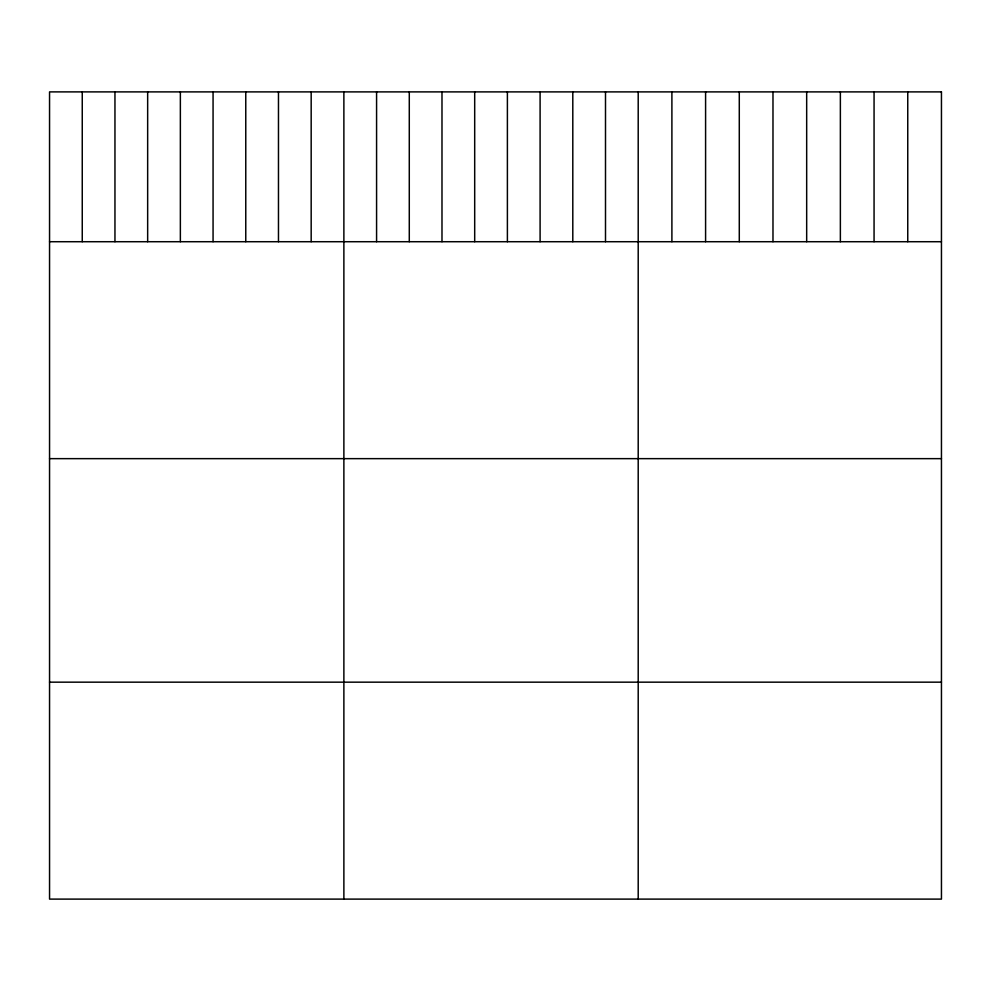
<?xml version="1.0" encoding="UTF-8"?>
<svg xmlns="http://www.w3.org/2000/svg" width="991" height="991" viewBox="0 0 991 991"><rect width="100%" height="100%" fill="white"/><g stroke="black" fill="none" stroke-linecap="round" stroke-linejoin="round"><path stroke-width="1.49" d="M49.55 241.717L941.45 241.717M49.55 458.647L941.45 458.647M49.55 682.167L941.45 682.167M907.756 91.89L907.756 241.717M874.062 91.89L874.062 241.717M840.368 91.89L840.368 241.717M806.674 91.89L806.674 241.717M772.98 91.89L772.98 241.717M739.286 91.89L739.286 241.717M705.592 91.89L705.592 241.717M671.898 91.89L671.898 241.717M638.204 91.89L638.204 899.11M605.501 91.89L605.501 241.717M572.798 91.89L572.798 241.717M540.095 91.89L540.095 241.717M507.392 91.89L507.392 241.717M474.689 91.89L474.689 241.717M441.986 91.89L441.986 241.717M409.283 91.89L409.283 241.717M376.58 91.89L376.58 241.717M343.877 91.89L343.877 899.11M311.174 91.89L311.174 241.717M278.471 91.89L278.471 241.717M245.768 91.89L245.768 241.717M213.065 91.89L213.065 241.717M180.362 91.89L180.362 241.717M147.659 91.89L147.659 241.717M114.956 91.89L114.956 241.717M82.253 91.89L82.253 241.717M941.45 91.89L49.55 91.89L49.55 899.11L941.45 899.11L941.45 91.89"/></g></svg>
